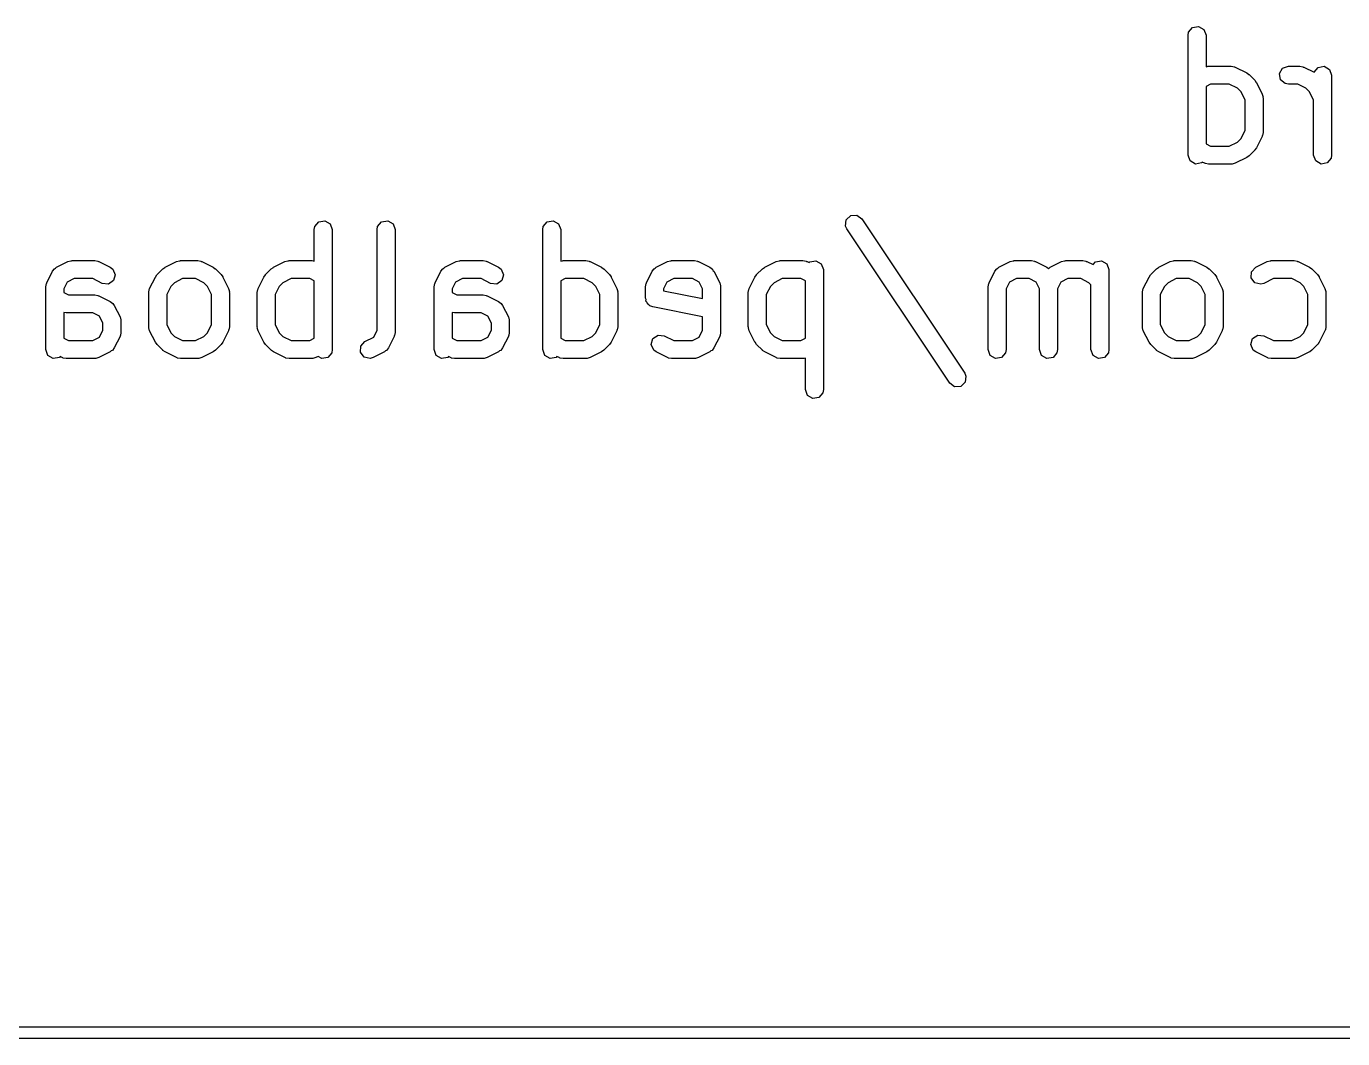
# Model space of a CAD drawing. Extents: x 0.83 to 7.45, y -4.93 to -0.82.
# Drawn here: x 2.4859 to 2.918, y -3.3504 to -3.0183 of the extents above; entities that cross this region are included whole.
import ezdxf

# ---------------------------------------------------------------- set-up
doc = ezdxf.new("R2010")
doc.units = 0
doc.header["$MEASUREMENT"] = 0
doc.layers.add('BLACK', color=7, linetype='CONTINUOUS')

msp = doc.modelspace()

# ---------------------------------------------------------------- linework, layer by layer
at = {"layer": 'BLACK', "linetype": 'CONTINUOUS'}
for p, q in [((2.86726, -3.02117), (2.86744, -3.02016)), ((2.86744, -3.02016), (2.86873, -3.01861)), ((2.86873, -3.01861), (2.87072, -3.01826)), ((2.87072, -3.01826), (2.87247, -3.01927)), ((2.87247, -3.01927), (2.87316, -3.02117)), ((2.86726, -3.06054), (2.86726, -3.02117)), ((2.87316, -3.02117), (2.87316, -3.03149)), ((2.87316, -3.03149), (2.87362, -3.03136)), ((2.87362, -3.03136), (2.87379, -3.0314)), ((2.87379, -3.0314), (2.87396, -3.03134)), ((2.87396, -3.03134), (2.88146, -3.03134)), ((2.88146, -3.03134), (2.88247, -3.03151)), ((2.88247, -3.03151), (2.8826, -3.03163)), ((2.8826, -3.03163), (2.88278, -3.03165)), ((2.88278, -3.03165), (2.88653, -3.03352)), ((2.88653, -3.03352), (2.88724, -3.03405)), ((2.8973, -3.03378), (2.89831, -3.03203)), ((2.89831, -3.03203), (2.90021, -3.03134)), ((2.90021, -3.03134), (2.90396, -3.03134)), ((2.90396, -3.03134), (2.90497, -3.03151)), ((2.90497, -3.03151), (2.9051, -3.03163)), ((2.9051, -3.03163), (2.90528, -3.03165)), ((2.90528, -3.03165), (2.90867, -3.03334)), ((2.90867, -3.03334), (2.90868, -3.03328)), ((2.90868, -3.03328), (2.90998, -3.03173)), ((2.90998, -3.03173), (2.91197, -3.03138)), ((2.91197, -3.03138), (2.91372, -3.03239)), ((2.91372, -3.03239), (2.91441, -3.03429)), ((2.87466, -3.03724), (2.87316, -3.03799)), ((2.88076, -3.03724), (2.87466, -3.03724)), ((2.88346, -3.03859), (2.88076, -3.03724)), ((2.88724, -3.03405), (2.8873, -3.03408)), ((2.8873, -3.03408), (2.88917, -3.03595)), ((2.88917, -3.03595), (2.88968, -3.03667)), ((2.88968, -3.03667), (2.88972, -3.03672)), ((2.88972, -3.03672), (2.8916, -3.04047)), ((2.89765, -3.03577), (2.8973, -3.03378)), ((2.8992, -3.03706), (2.89765, -3.03577)), ((2.90021, -3.03724), (2.8992, -3.03706)), ((2.90326, -3.03724), (2.90021, -3.03724)), ((2.90596, -3.03859), (2.90326, -3.03724)), ((2.91441, -3.03429), (2.91441, -3.06054)), ((2.87316, -3.03799), (2.87316, -3.05684)), ((2.88466, -3.03979), (2.88346, -3.03859)), ((2.886, -3.04249), (2.88466, -3.03979)), ((2.8916, -3.04047), (2.89189, -3.04145)), ((2.89189, -3.04145), (2.89185, -3.04162)), ((2.89185, -3.04162), (2.89191, -3.04179)), ((2.89191, -3.04179), (2.89191, -3.05304)), ((2.90715, -3.03979), (2.90596, -3.03859)), ((2.9085, -3.04249), (2.90715, -3.03979)), ((2.886, -3.05234), (2.886, -3.04249)), ((2.9085, -3.06054), (2.9085, -3.04249)), ((2.88346, -3.05623), (2.88466, -3.05504)), ((2.88466, -3.05504), (2.886, -3.05234)), ((2.8916, -3.05436), (2.88972, -3.05811)), ((2.89162, -3.05418), (2.8916, -3.05436)), ((2.89173, -3.05405), (2.89162, -3.05418)), ((2.89191, -3.05304), (2.89173, -3.05405)), ((2.87316, -3.05684), (2.87466, -3.05758)), ((2.87466, -3.05758), (2.88076, -3.05758)), ((2.88076, -3.05758), (2.88346, -3.05623)), ((2.88917, -3.05887), (2.8873, -3.06075)), ((2.8892, -3.05882), (2.88917, -3.05887)), ((2.88972, -3.05811), (2.8892, -3.05882)), ((2.86795, -3.06243), (2.86726, -3.06054)), ((2.8697, -3.06344), (2.86795, -3.06243)), ((2.87169, -3.06309), (2.8697, -3.06344)), ((2.87192, -3.06282), (2.87169, -3.06309)), ((2.87264, -3.06318), (2.87192, -3.06282)), ((2.87281, -3.0632), (2.87264, -3.06318)), ((2.87295, -3.06331), (2.87281, -3.0632)), ((2.87396, -3.06349), (2.87295, -3.06331)), ((2.88146, -3.06349), (2.87396, -3.06349)), ((2.88162, -3.06343), (2.88146, -3.06349)), ((2.8818, -3.06347), (2.88162, -3.06343)), ((2.88278, -3.06318), (2.8818, -3.06347)), ((2.88653, -3.0613), (2.88278, -3.06318)), ((2.88657, -3.06126), (2.88653, -3.0613)), ((2.8873, -3.06075), (2.88657, -3.06126)), ((2.90919, -3.06243), (2.9085, -3.06054)), ((2.91094, -3.06344), (2.90919, -3.06243)), ((2.91293, -3.06309), (2.91094, -3.06344)), ((2.91423, -3.06155), (2.91293, -3.06309)), ((2.91441, -3.06054), (2.91423, -3.06155)), ((2.75508, -3.08176), (2.75654, -3.08037)), ((2.75654, -3.08037), (2.75855, -3.08024)), ((2.75855, -3.08024), (2.76018, -3.08143)), ((2.58042, -3.08495), (2.5806, -3.08394)), ((2.58042, -3.09526), (2.58042, -3.08495)), ((2.5806, -3.08394), (2.58189, -3.08239)), ((2.58189, -3.08239), (2.58388, -3.08204)), ((2.58388, -3.08204), (2.58563, -3.08305)), ((2.58563, -3.08305), (2.58632, -3.08495)), ((2.58632, -3.08495), (2.58632, -3.12432)), ((2.60104, -3.08495), (2.60122, -3.08394)), ((2.60104, -3.11799), (2.60104, -3.08495)), ((2.60122, -3.08394), (2.60252, -3.08239)), ((2.60252, -3.08239), (2.60451, -3.08204)), ((2.60451, -3.08204), (2.60626, -3.08305)), ((2.60626, -3.08305), (2.60695, -3.08495)), ((2.60695, -3.08495), (2.60695, -3.11869)), ((2.65541, -3.08495), (2.65559, -3.08394)), ((2.65541, -3.12432), (2.65541, -3.08495)), ((2.65559, -3.08394), (2.65689, -3.08239)), ((2.65689, -3.08239), (2.65887, -3.08204)), ((2.65887, -3.08204), (2.66062, -3.08305)), ((2.66062, -3.08305), (2.66131, -3.08495)), ((2.66131, -3.08495), (2.66131, -3.09527)), ((2.75486, -3.08377), (2.75508, -3.08176)), ((2.75527, -3.08471), (2.75486, -3.08377)), ((2.78901, -3.13533), (2.75527, -3.08471)), ((2.76018, -3.08143), (2.79393, -3.13205)), ((2.49449, -3.09862), (2.4951, -3.0978)), ((2.4951, -3.0978), (2.49551, -3.09762)), ((2.49551, -3.09762), (2.49581, -3.0973)), ((2.49581, -3.0973), (2.49956, -3.09543)), ((2.49956, -3.09543), (2.50054, -3.09514)), ((2.50054, -3.09514), (2.50072, -3.09518)), ((2.50072, -3.09518), (2.50088, -3.09512)), ((2.50088, -3.09512), (2.50838, -3.09512)), ((2.50838, -3.09512), (2.50939, -3.09529)), ((2.50939, -3.09529), (2.50953, -3.09541)), ((2.50953, -3.09541), (2.5097, -3.09543)), ((2.5097, -3.09543), (2.51345, -3.0973)), ((2.51345, -3.0973), (2.51427, -3.09791)), ((2.51427, -3.09791), (2.51508, -3.09977)), ((2.52879, -3.09973), (2.53066, -3.09786)), ((2.53066, -3.09786), (2.53139, -3.09735)), ((2.53139, -3.09735), (2.53143, -3.0973)), ((2.53143, -3.0973), (2.53518, -3.09543)), ((2.53518, -3.09543), (2.53616, -3.09514)), ((2.53616, -3.09514), (2.53634, -3.09518)), ((2.53634, -3.09518), (2.5365, -3.09512)), ((2.5365, -3.09512), (2.54213, -3.09512)), ((2.54213, -3.09512), (2.54314, -3.09529)), ((2.54314, -3.09529), (2.54327, -3.09541)), ((2.54327, -3.09541), (2.54345, -3.09543)), ((2.54345, -3.09543), (2.5472, -3.0973)), ((2.5472, -3.0973), (2.54791, -3.09783)), ((2.54791, -3.09783), (2.54796, -3.09786)), ((2.54796, -3.09786), (2.54984, -3.09973)), ((2.56441, -3.09973), (2.56628, -3.09786)), ((2.56628, -3.09786), (2.56701, -3.09735)), ((2.56701, -3.09735), (2.56705, -3.0973)), ((2.56705, -3.0973), (2.5708, -3.09543)), ((2.5708, -3.09543), (2.57178, -3.09514)), ((2.57178, -3.09514), (2.57196, -3.09518)), ((2.57196, -3.09518), (2.57212, -3.09512)), ((2.57212, -3.09512), (2.57962, -3.09512)), ((2.57962, -3.09512), (2.58042, -3.09526)), ((2.62197, -3.09862), (2.62259, -3.0978)), ((2.62259, -3.0978), (2.62299, -3.09762)), ((2.62299, -3.09762), (2.6233, -3.0973)), ((2.6233, -3.0973), (2.62704, -3.09543)), ((2.62704, -3.09543), (2.62803, -3.09514)), ((2.62803, -3.09514), (2.6282, -3.09518)), ((2.6282, -3.09518), (2.62837, -3.09512)), ((2.62837, -3.09512), (2.63586, -3.09512)), ((2.63586, -3.09512), (2.63687, -3.09529)), ((2.63687, -3.09529), (2.63701, -3.09541)), ((2.63701, -3.09541), (2.63718, -3.09543)), ((2.63718, -3.09543), (2.64093, -3.0973)), ((2.64093, -3.0973), (2.64176, -3.09791)), ((2.64176, -3.09791), (2.64256, -3.09977)), ((2.66131, -3.09527), (2.66177, -3.09514)), ((2.66177, -3.09514), (2.66195, -3.09518)), ((2.66195, -3.09518), (2.66211, -3.09512)), ((2.66211, -3.09512), (2.66961, -3.09512)), ((2.66961, -3.09512), (2.67062, -3.09529)), ((2.67062, -3.09529), (2.67076, -3.09541)), ((2.67076, -3.09541), (2.67093, -3.09543)), ((2.67093, -3.09543), (2.67468, -3.0973)), ((2.67468, -3.0973), (2.67539, -3.09783)), ((2.67539, -3.09783), (2.67545, -3.09786)), ((2.67545, -3.09786), (2.67732, -3.09973)), ((2.69134, -3.09862), (2.69195, -3.0978)), ((2.69195, -3.0978), (2.69236, -3.09762)), ((2.69236, -3.09762), (2.69266, -3.0973)), ((2.69266, -3.0973), (2.69641, -3.09543)), ((2.69641, -3.09543), (2.69739, -3.09514)), ((2.69739, -3.09514), (2.69757, -3.09518)), ((2.69757, -3.09518), (2.69773, -3.09512)), ((2.69773, -3.09512), (2.70523, -3.09512)), ((2.70523, -3.09512), (2.70624, -3.09529)), ((2.70624, -3.09529), (2.70638, -3.09541)), ((2.70638, -3.09541), (2.70655, -3.09543)), ((2.70655, -3.09543), (2.7103, -3.0973)), ((2.7103, -3.0973), (2.71112, -3.09791)), ((2.71112, -3.09791), (2.7113, -3.09832)), ((2.7113, -3.09832), (2.71162, -3.09862)), ((2.72564, -3.09973), (2.72751, -3.09786)), ((2.72751, -3.09786), (2.72824, -3.09735)), ((2.72824, -3.09735), (2.72828, -3.0973)), ((2.72828, -3.0973), (2.73203, -3.09543)), ((2.73203, -3.09543), (2.73301, -3.09514)), ((2.73301, -3.09514), (2.73319, -3.09518)), ((2.73319, -3.09518), (2.73335, -3.09512)), ((2.73335, -3.09512), (2.74085, -3.09512)), ((2.74085, -3.09512), (2.74186, -3.09529)), ((2.74186, -3.09529), (2.742, -3.09541)), ((2.742, -3.09541), (2.74217, -3.09543)), ((2.74217, -3.09543), (2.74289, -3.09579)), ((2.74289, -3.09579), (2.74312, -3.09551)), ((2.74312, -3.09551), (2.74511, -3.09516)), ((2.74511, -3.09516), (2.74686, -3.09617)), ((2.74686, -3.09617), (2.74755, -3.09807)), ((2.74755, -3.09807), (2.74755, -3.13744)), ((2.80383, -3.09862), (2.80444, -3.0978)), ((2.80444, -3.0978), (2.80484, -3.09762)), ((2.80484, -3.09762), (2.80515, -3.0973)), ((2.80515, -3.0973), (2.8089, -3.09543)), ((2.8089, -3.09543), (2.80988, -3.09514)), ((2.80988, -3.09514), (2.81005, -3.09518)), ((2.81005, -3.09518), (2.81022, -3.09512)), ((2.81022, -3.09512), (2.81584, -3.09512)), ((2.81584, -3.09512), (2.81685, -3.09529)), ((2.81685, -3.09529), (2.81699, -3.09541)), ((2.81699, -3.09541), (2.81716, -3.09543)), ((2.81716, -3.09543), (2.82091, -3.0973)), ((2.82091, -3.0973), (2.82148, -3.09773)), ((2.82148, -3.09773), (2.82172, -3.09762)), ((2.82172, -3.09762), (2.82202, -3.0973)), ((2.82202, -3.0973), (2.82577, -3.09543)), ((2.82577, -3.09543), (2.82675, -3.09514)), ((2.82675, -3.09514), (2.82692, -3.09518)), ((2.82692, -3.09518), (2.82709, -3.09512)), ((2.82709, -3.09512), (2.83271, -3.09512)), ((2.83271, -3.09512), (2.83372, -3.09529)), ((2.83372, -3.09529), (2.83386, -3.09541)), ((2.83386, -3.09541), (2.83404, -3.09543)), ((2.83404, -3.09543), (2.83608, -3.09645)), ((2.83608, -3.09645), (2.83686, -3.09551)), ((2.83686, -3.09551), (2.83885, -3.09516)), ((2.83885, -3.09516), (2.8406, -3.09617)), ((2.8406, -3.09617), (2.84129, -3.09807)), ((2.84129, -3.09807), (2.84129, -3.12432)), ((2.855, -3.09973), (2.85687, -3.09786)), ((2.85687, -3.09786), (2.8576, -3.09735)), ((2.8576, -3.09735), (2.85764, -3.0973)), ((2.85764, -3.0973), (2.86139, -3.09543)), ((2.86139, -3.09543), (2.86237, -3.09514)), ((2.86237, -3.09514), (2.86254, -3.09518)), ((2.86254, -3.09518), (2.86271, -3.09512)), ((2.86271, -3.09512), (2.86834, -3.09512)), ((2.86834, -3.09512), (2.86935, -3.09529)), ((2.86935, -3.09529), (2.86948, -3.09541)), ((2.86948, -3.09541), (2.86966, -3.09543)), ((2.86966, -3.09543), (2.87341, -3.0973)), ((2.87341, -3.0973), (2.87411, -3.09783)), ((2.87411, -3.09783), (2.87417, -3.09786)), ((2.87417, -3.09786), (2.87605, -3.09973)), ((2.88812, -3.09877), (2.88951, -3.0973)), ((2.88951, -3.0973), (2.89326, -3.09543)), ((2.89326, -3.09543), (2.89424, -3.09514)), ((2.89424, -3.09514), (2.89442, -3.09518)), ((2.89442, -3.09518), (2.89458, -3.09512)), ((2.89458, -3.09512), (2.90208, -3.09512)), ((2.90208, -3.09512), (2.90309, -3.09529)), ((2.90309, -3.09529), (2.90323, -3.09541)), ((2.90323, -3.09541), (2.9034, -3.09543)), ((2.9034, -3.09543), (2.90715, -3.0973)), ((2.90715, -3.0973), (2.90786, -3.09783)), ((2.90786, -3.09783), (2.90792, -3.09786)), ((2.90792, -3.09786), (2.90979, -3.09973)), ((2.4923, -3.10369), (2.49248, -3.10268)), ((2.49248, -3.10268), (2.4926, -3.10255)), ((2.4926, -3.10255), (2.49262, -3.10237)), ((2.49262, -3.10237), (2.49449, -3.09862)), ((2.49933, -3.10214), (2.49821, -3.10439)), ((2.50158, -3.10102), (2.49933, -3.10214)), ((2.50768, -3.10102), (2.50158, -3.10102)), ((2.51081, -3.10258), (2.50768, -3.10102)), ((2.51282, -3.10282), (2.51081, -3.10258)), ((2.5145, -3.1017), (2.51282, -3.10282)), ((2.51508, -3.09977), (2.5145, -3.1017)), ((2.52636, -3.10425), (2.52824, -3.1005)), ((2.52824, -3.1005), (2.52876, -3.09979)), ((2.52876, -3.09979), (2.52879, -3.09973)), ((2.5345, -3.10237), (2.5333, -3.10357)), ((2.5372, -3.10102), (2.5345, -3.10237)), ((2.54143, -3.10102), (2.5372, -3.10102)), ((2.54413, -3.10237), (2.54143, -3.10102)), ((2.54532, -3.10357), (2.54413, -3.10237)), ((2.54984, -3.09973), (2.55034, -3.10045)), ((2.55034, -3.10045), (2.55039, -3.1005)), ((2.55039, -3.1005), (2.55227, -3.10425)), ((2.56198, -3.10425), (2.56386, -3.1005)), ((2.56386, -3.1005), (2.56438, -3.09979)), ((2.56438, -3.09979), (2.56441, -3.09973)), ((2.57012, -3.10237), (2.56892, -3.10357)), ((2.57282, -3.10102), (2.57012, -3.10237)), ((2.57892, -3.10102), (2.57282, -3.10102)), ((2.58042, -3.10177), (2.57892, -3.10102)), ((2.58042, -3.12062), (2.58042, -3.10177)), ((2.61979, -3.10369), (2.61997, -3.10268)), ((2.61997, -3.10268), (2.62008, -3.10255)), ((2.62008, -3.10255), (2.6201, -3.10237)), ((2.6201, -3.10237), (2.62197, -3.09862)), ((2.62682, -3.10214), (2.62569, -3.10439)), ((2.62906, -3.10102), (2.62682, -3.10214)), ((2.63517, -3.10102), (2.62906, -3.10102)), ((2.63829, -3.10258), (2.63517, -3.10102)), ((2.6403, -3.10282), (2.63829, -3.10258)), ((2.64199, -3.1017), (2.6403, -3.10282)), ((2.64256, -3.09977), (2.64199, -3.1017)), ((2.66281, -3.10102), (2.66131, -3.10177)), ((2.66131, -3.10177), (2.66131, -3.12062)), ((2.66891, -3.10102), (2.66281, -3.10102)), ((2.67161, -3.10237), (2.66891, -3.10102)), ((2.67281, -3.10357), (2.67161, -3.10237)), ((2.67732, -3.09973), (2.67783, -3.10045)), ((2.67783, -3.10045), (2.67788, -3.1005)), ((2.67788, -3.1005), (2.67975, -3.10425)), ((2.68915, -3.10369), (2.68933, -3.10268)), ((2.68933, -3.10268), (2.68945, -3.10255)), ((2.68945, -3.10255), (2.68947, -3.10237)), ((2.68947, -3.10237), (2.69134, -3.09862)), ((2.69618, -3.10214), (2.69506, -3.10439)), ((2.69843, -3.10102), (2.69618, -3.10214)), ((2.70453, -3.10102), (2.69843, -3.10102)), ((2.70678, -3.10214), (2.70453, -3.10102)), ((2.7079, -3.10439), (2.70678, -3.10214)), ((2.71162, -3.09862), (2.7135, -3.10237)), ((2.7135, -3.10237), (2.71379, -3.10336)), ((2.72321, -3.10425), (2.72509, -3.1005)), ((2.72509, -3.1005), (2.72561, -3.09979)), ((2.72561, -3.09979), (2.72564, -3.09973)), ((2.73135, -3.10237), (2.73015, -3.10357)), ((2.73405, -3.10102), (2.73135, -3.10237)), ((2.74015, -3.10102), (2.73405, -3.10102)), ((2.74165, -3.10177), (2.74015, -3.10102)), ((2.74165, -3.12062), (2.74165, -3.10177)), ((2.80164, -3.10369), (2.80182, -3.10268)), ((2.80182, -3.10268), (2.80193, -3.10255)), ((2.80193, -3.10255), (2.80195, -3.10237)), ((2.80195, -3.10237), (2.80383, -3.09862)), ((2.80867, -3.10214), (2.80755, -3.10439)), ((2.81091, -3.10102), (2.80867, -3.10214)), ((2.81514, -3.10102), (2.81091, -3.10102)), ((2.81739, -3.10214), (2.81514, -3.10102)), ((2.81851, -3.10439), (2.81739, -3.10214)), ((2.82554, -3.10214), (2.82442, -3.10439)), ((2.82779, -3.10102), (2.82554, -3.10214)), ((2.83202, -3.10102), (2.82779, -3.10102)), ((2.83472, -3.10237), (2.83202, -3.10102)), ((2.83539, -3.10304), (2.83472, -3.10237)), ((2.85257, -3.10425), (2.85445, -3.1005)), ((2.85445, -3.1005), (2.85497, -3.09979)), ((2.85497, -3.09979), (2.855, -3.09973)), ((2.86071, -3.10237), (2.85951, -3.10357)), ((2.86341, -3.10102), (2.86071, -3.10237)), ((2.86764, -3.10102), (2.86341, -3.10102)), ((2.87034, -3.10237), (2.86764, -3.10102)), ((2.87153, -3.10357), (2.87034, -3.10237)), ((2.87605, -3.09973), (2.87655, -3.10045)), ((2.87655, -3.10045), (2.8766, -3.1005)), ((2.8766, -3.1005), (2.87848, -3.10425)), ((2.888, -3.10079), (2.88812, -3.09877)), ((2.88921, -3.10241), (2.888, -3.10079)), ((2.89117, -3.10288), (2.88921, -3.10241)), ((2.89215, -3.10258), (2.89117, -3.10288)), ((2.89528, -3.10102), (2.89215, -3.10258)), ((2.90138, -3.10102), (2.89528, -3.10102)), ((2.90408, -3.10237), (2.90138, -3.10102)), ((2.90528, -3.10357), (2.90408, -3.10237)), ((2.90979, -3.09973), (2.9103, -3.10045)), ((2.9103, -3.10045), (2.91035, -3.1005)), ((2.91035, -3.1005), (2.91222, -3.10425)), ((2.4923, -3.12432), (2.4923, -3.10369)), ((2.49821, -3.10439), (2.49821, -3.10562)), ((2.49821, -3.10562), (2.4997, -3.10636)), ((2.4997, -3.10636), (2.50838, -3.10636)), ((2.50838, -3.10636), (2.50939, -3.10654)), ((2.50939, -3.10654), (2.50953, -3.10666)), ((2.50953, -3.10666), (2.5097, -3.10668)), ((2.5097, -3.10668), (2.51345, -3.10855)), ((2.52605, -3.10557), (2.52623, -3.10456)), ((2.52605, -3.11682), (2.52605, -3.10557)), ((2.52623, -3.10456), (2.52634, -3.10442)), ((2.52634, -3.10442), (2.52636, -3.10425)), ((2.5333, -3.10357), (2.53196, -3.10627)), ((2.53196, -3.10627), (2.53196, -3.11612)), ((2.54667, -3.10627), (2.54532, -3.10357)), ((2.54667, -3.11612), (2.54667, -3.10627)), ((2.55227, -3.10425), (2.55256, -3.10523)), ((2.55256, -3.10523), (2.55252, -3.1054)), ((2.55252, -3.1054), (2.55258, -3.10557)), ((2.55258, -3.10557), (2.55258, -3.11682)), ((2.56167, -3.10557), (2.56185, -3.10456)), ((2.56167, -3.11682), (2.56167, -3.10557)), ((2.56185, -3.10456), (2.56196, -3.10442)), ((2.56196, -3.10442), (2.56198, -3.10425)), ((2.56892, -3.10357), (2.56758, -3.10627)), ((2.56758, -3.10627), (2.56758, -3.11612)), ((2.61979, -3.12432), (2.61979, -3.10369)), ((2.62569, -3.10439), (2.62569, -3.10562)), ((2.62569, -3.10562), (2.62719, -3.10636)), ((2.62719, -3.10636), (2.63586, -3.10636)), ((2.63586, -3.10636), (2.63687, -3.10654)), ((2.63687, -3.10654), (2.63701, -3.10666)), ((2.63701, -3.10666), (2.63718, -3.10668)), ((2.63718, -3.10668), (2.64093, -3.10855)), ((2.67416, -3.10627), (2.67281, -3.10357)), ((2.67416, -3.11612), (2.67416, -3.10627)), ((2.67975, -3.10425), (2.68004, -3.10523)), ((2.68004, -3.10523), (2.68, -3.1054)), ((2.68, -3.1054), (2.68006, -3.10557)), ((2.68006, -3.10557), (2.68006, -3.11682)), ((2.68915, -3.10744), (2.68915, -3.10369)), ((2.69506, -3.10439), (2.69506, -3.10502)), ((2.69506, -3.10502), (2.7079, -3.10759)), ((2.7079, -3.10759), (2.7079, -3.10439)), ((2.71379, -3.10336), (2.71375, -3.10353)), ((2.71375, -3.10353), (2.71381, -3.10369)), ((2.71381, -3.10369), (2.71381, -3.11869)), ((2.7229, -3.10557), (2.72308, -3.10456)), ((2.7229, -3.11682), (2.7229, -3.10557)), ((2.72308, -3.10456), (2.72319, -3.10442)), ((2.72319, -3.10442), (2.72321, -3.10425)), ((2.73015, -3.10357), (2.72881, -3.10627)), ((2.72881, -3.10627), (2.72881, -3.11612)), ((2.80164, -3.12432), (2.80164, -3.10369)), ((2.80755, -3.10439), (2.80755, -3.12432)), ((2.81851, -3.12432), (2.81851, -3.10439)), ((2.82442, -3.10439), (2.82442, -3.12432)), ((2.83539, -3.12432), (2.83539, -3.10304)), ((2.85226, -3.10557), (2.85244, -3.10456)), ((2.85226, -3.11682), (2.85226, -3.10557)), ((2.85244, -3.10456), (2.85255, -3.10442)), ((2.85255, -3.10442), (2.85257, -3.10425)), ((2.85951, -3.10357), (2.85816, -3.10627)), ((2.85816, -3.10627), (2.85816, -3.11612)), ((2.87288, -3.10627), (2.87153, -3.10357)), ((2.87288, -3.11612), (2.87288, -3.10627)), ((2.87848, -3.10425), (2.87877, -3.10523)), ((2.87877, -3.10523), (2.87873, -3.1054)), ((2.87873, -3.1054), (2.87879, -3.10557)), ((2.87879, -3.10557), (2.87879, -3.11682)), ((2.90663, -3.10627), (2.90528, -3.10357)), ((2.90663, -3.11612), (2.90663, -3.10627)), ((2.91222, -3.10425), (2.91251, -3.10523)), ((2.91251, -3.10523), (2.91247, -3.1054)), ((2.91247, -3.1054), (2.91253, -3.10557)), ((2.91253, -3.10557), (2.91253, -3.11682)), ((2.51345, -3.10855), (2.51427, -3.10916)), ((2.51427, -3.10916), (2.51445, -3.10957)), ((2.51445, -3.10957), (2.51477, -3.10987)), ((2.51477, -3.10987), (2.51665, -3.11362)), ((2.64093, -3.10855), (2.64176, -3.10916)), ((2.64176, -3.10916), (2.64193, -3.10957)), ((2.64193, -3.10957), (2.64225, -3.10987)), ((2.64225, -3.10987), (2.64413, -3.11362)), ((2.68932, -3.1079), (2.68915, -3.10744)), ((2.68931, -3.10839), (2.68932, -3.1079)), ((2.68966, -3.10882), (2.68931, -3.10839)), ((2.68985, -3.10934), (2.68966, -3.10882)), ((2.69027, -3.10958), (2.68985, -3.10934)), ((2.69057, -3.10997), (2.69027, -3.10958)), ((2.69153, -3.11034), (2.69057, -3.10997)), ((2.7079, -3.11361), (2.69153, -3.11034)), ((2.49901, -3.11227), (2.49821, -3.11213)), ((2.49821, -3.11213), (2.49821, -3.12062)), ((2.50768, -3.11227), (2.49901, -3.11227)), ((2.50993, -3.11339), (2.50768, -3.11227)), ((2.51105, -3.11564), (2.50993, -3.11339)), ((2.51105, -3.11799), (2.51105, -3.11564)), ((2.51665, -3.11362), (2.51694, -3.1146)), ((2.51694, -3.1146), (2.5169, -3.11478)), ((2.5169, -3.11478), (2.51696, -3.11494)), ((2.51696, -3.11494), (2.51696, -3.11869)), ((2.62649, -3.11227), (2.62569, -3.11213)), ((2.62569, -3.11213), (2.62569, -3.12062)), ((2.63517, -3.11227), (2.62649, -3.11227)), ((2.63741, -3.11339), (2.63517, -3.11227)), ((2.63854, -3.11564), (2.63741, -3.11339)), ((2.63854, -3.11799), (2.63854, -3.11564)), ((2.64413, -3.11362), (2.64442, -3.1146)), ((2.64442, -3.1146), (2.64438, -3.11478)), ((2.64438, -3.11478), (2.64444, -3.11494)), ((2.64444, -3.11494), (2.64444, -3.11869)), ((2.7079, -3.11799), (2.7079, -3.11361)), ((2.50993, -3.12024), (2.51105, -3.11799)), ((2.51665, -3.12001), (2.51477, -3.12376)), ((2.51667, -3.11984), (2.51665, -3.12001)), ((2.51678, -3.1197), (2.51667, -3.11984)), ((2.51696, -3.11869), (2.51678, -3.1197)), ((2.52611, -3.11698), (2.52605, -3.11682)), ((2.52607, -3.11715), (2.52611, -3.11698)), ((2.52636, -3.11814), (2.52607, -3.11715)), ((2.52824, -3.12189), (2.52636, -3.11814)), ((2.53196, -3.11612), (2.5333, -3.11882)), ((2.5333, -3.11882), (2.5345, -3.12001)), ((2.5345, -3.12001), (2.5372, -3.12136)), ((2.54143, -3.12136), (2.54413, -3.12001)), ((2.54413, -3.12001), (2.54532, -3.11882)), ((2.54532, -3.11882), (2.54667, -3.11612)), ((2.55227, -3.11814), (2.55039, -3.12189)), ((2.55229, -3.11796), (2.55227, -3.11814)), ((2.5524, -3.11783), (2.55229, -3.11796)), ((2.55258, -3.11682), (2.5524, -3.11783)), ((2.56173, -3.11698), (2.56167, -3.11682)), ((2.56169, -3.11715), (2.56173, -3.11698)), ((2.56198, -3.11814), (2.56169, -3.11715)), ((2.56386, -3.12189), (2.56198, -3.11814)), ((2.56758, -3.11612), (2.56892, -3.11882)), ((2.56892, -3.11882), (2.57012, -3.12001)), ((2.57012, -3.12001), (2.57282, -3.12136)), ((2.59992, -3.12024), (2.60104, -3.11799)), ((2.60663, -3.12001), (2.60476, -3.12376)), ((2.60665, -3.11984), (2.60663, -3.12001)), ((2.60677, -3.1197), (2.60665, -3.11984)), ((2.60695, -3.11869), (2.60677, -3.1197)), ((2.63741, -3.12024), (2.63854, -3.11799)), ((2.64413, -3.12001), (2.64225, -3.12376)), ((2.64415, -3.11984), (2.64413, -3.12001)), ((2.64426, -3.1197), (2.64415, -3.11984)), ((2.64444, -3.11869), (2.64426, -3.1197)), ((2.66891, -3.12136), (2.67161, -3.12001)), ((2.67161, -3.12001), (2.67281, -3.11882)), ((2.67281, -3.11882), (2.67416, -3.11612)), ((2.67975, -3.11814), (2.67788, -3.12189)), ((2.67977, -3.11796), (2.67975, -3.11814)), ((2.67988, -3.11783), (2.67977, -3.11796)), ((2.68006, -3.11682), (2.67988, -3.11783)), ((2.69161, -3.12068), (2.6933, -3.11957)), ((2.6933, -3.11957), (2.6953, -3.1198)), ((2.6953, -3.1198), (2.69843, -3.12136)), ((2.70678, -3.12024), (2.7079, -3.11799)), ((2.7135, -3.12001), (2.71162, -3.12376)), ((2.71352, -3.11984), (2.7135, -3.12001)), ((2.71363, -3.1197), (2.71352, -3.11984)), ((2.71381, -3.11869), (2.71363, -3.1197)), ((2.72296, -3.11698), (2.7229, -3.11682)), ((2.72292, -3.11715), (2.72296, -3.11698)), ((2.72321, -3.11814), (2.72292, -3.11715)), ((2.72509, -3.12189), (2.72321, -3.11814)), ((2.72881, -3.11612), (2.73015, -3.11882)), ((2.73015, -3.11882), (2.73135, -3.12001)), ((2.73135, -3.12001), (2.73405, -3.12136)), ((2.85232, -3.11698), (2.85226, -3.11682)), ((2.85228, -3.11715), (2.85232, -3.11698)), ((2.85257, -3.11814), (2.85228, -3.11715)), ((2.85445, -3.12189), (2.85257, -3.11814)), ((2.85816, -3.11612), (2.85951, -3.11882)), ((2.85951, -3.11882), (2.86071, -3.12001)), ((2.86071, -3.12001), (2.86341, -3.12136)), ((2.86764, -3.12136), (2.87034, -3.12001)), ((2.87034, -3.12001), (2.87153, -3.11882)), ((2.87153, -3.11882), (2.87288, -3.11612)), ((2.87848, -3.11814), (2.8766, -3.12189)), ((2.8785, -3.11796), (2.87848, -3.11814)), ((2.87861, -3.11783), (2.8785, -3.11796)), ((2.87879, -3.11682), (2.87861, -3.11783)), ((2.88846, -3.12068), (2.89015, -3.11957)), ((2.89015, -3.11957), (2.89215, -3.1198)), ((2.89215, -3.1198), (2.89528, -3.12136)), ((2.90138, -3.12136), (2.90408, -3.12001)), ((2.90408, -3.12001), (2.90528, -3.11882)), ((2.90528, -3.11882), (2.90663, -3.11612)), ((2.91222, -3.11814), (2.91035, -3.12189)), ((2.91224, -3.11796), (2.91222, -3.11814)), ((2.91235, -3.11783), (2.91224, -3.11796)), ((2.91253, -3.11682), (2.91235, -3.11783)), ((2.49299, -3.12621), (2.4923, -3.12432)), ((2.49821, -3.12062), (2.4997, -3.12136)), ((2.4997, -3.12136), (2.50768, -3.12136)), ((2.50768, -3.12136), (2.50993, -3.12024)), ((2.51477, -3.12376), (2.51416, -3.12459)), ((2.52828, -3.12193), (2.52824, -3.12189)), ((2.52879, -3.12265), (2.52828, -3.12193)), ((2.53066, -3.12453), (2.52879, -3.12265)), ((2.5372, -3.12136), (2.54143, -3.12136)), ((2.54984, -3.12265), (2.54796, -3.12453)), ((2.54987, -3.1226), (2.54984, -3.12265)), ((2.55039, -3.12189), (2.54987, -3.1226)), ((2.5639, -3.12193), (2.56386, -3.12189)), ((2.56441, -3.12265), (2.5639, -3.12193)), ((2.56628, -3.12453), (2.56441, -3.12265)), ((2.57282, -3.12136), (2.57892, -3.12136)), ((2.57892, -3.12136), (2.58042, -3.12062)), ((2.58632, -3.12432), (2.58615, -3.12533)), ((2.59554, -3.12516), (2.59566, -3.12314)), ((2.59566, -3.12314), (2.59705, -3.12167)), ((2.59705, -3.12167), (2.59992, -3.12024)), ((2.60476, -3.12376), (2.60415, -3.12459)), ((2.62048, -3.12621), (2.61979, -3.12432)), ((2.62569, -3.12062), (2.62719, -3.12136)), ((2.62719, -3.12136), (2.63517, -3.12136)), ((2.63517, -3.12136), (2.63741, -3.12024)), ((2.64225, -3.12376), (2.64164, -3.12459)), ((2.6561, -3.12621), (2.65541, -3.12432)), ((2.66131, -3.12062), (2.66281, -3.12136)), ((2.66281, -3.12136), (2.66891, -3.12136)), ((2.67732, -3.12265), (2.67545, -3.12453)), ((2.67735, -3.1226), (2.67732, -3.12265)), ((2.67788, -3.12189), (2.67735, -3.1226)), ((2.69103, -3.12262), (2.69161, -3.12068)), ((2.69184, -3.12447), (2.69103, -3.12262)), ((2.69843, -3.12136), (2.70453, -3.12136)), ((2.70453, -3.12136), (2.70678, -3.12024)), ((2.71162, -3.12376), (2.71101, -3.12459)), ((2.72513, -3.12193), (2.72509, -3.12189)), ((2.72564, -3.12265), (2.72513, -3.12193)), ((2.72751, -3.12453), (2.72564, -3.12265)), ((2.73405, -3.12136), (2.74015, -3.12136)), ((2.74015, -3.12136), (2.74165, -3.12062)), ((2.80233, -3.12621), (2.80164, -3.12432)), ((2.80755, -3.12432), (2.80737, -3.12533)), ((2.8192, -3.12621), (2.81851, -3.12432)), ((2.82442, -3.12432), (2.82424, -3.12533)), ((2.83608, -3.12621), (2.83539, -3.12432)), ((2.84129, -3.12432), (2.84111, -3.12533)), ((2.85449, -3.12193), (2.85445, -3.12189)), ((2.855, -3.12265), (2.85449, -3.12193)), ((2.85687, -3.12453), (2.855, -3.12265)), ((2.86341, -3.12136), (2.86764, -3.12136)), ((2.87605, -3.12265), (2.87417, -3.12453)), ((2.87607, -3.1226), (2.87605, -3.12265)), ((2.8766, -3.12189), (2.87607, -3.1226)), ((2.88788, -3.12262), (2.88846, -3.12068)), ((2.88869, -3.12447), (2.88788, -3.12262)), ((2.89528, -3.12136), (2.90138, -3.12136)), ((2.90979, -3.12265), (2.90792, -3.12453)), ((2.90982, -3.1226), (2.90979, -3.12265)), ((2.91035, -3.12189), (2.90982, -3.1226)), ((2.49474, -3.12722), (2.49299, -3.12621)), ((2.49673, -3.12687), (2.49474, -3.12722)), ((2.49697, -3.1266), (2.49673, -3.12687)), ((2.49769, -3.12696), (2.49697, -3.1266)), ((2.49786, -3.12698), (2.49769, -3.12696)), ((2.498, -3.12709), (2.49786, -3.12698)), ((2.49901, -3.12727), (2.498, -3.12709)), ((2.50838, -3.12727), (2.49901, -3.12727)), ((2.50855, -3.12721), (2.50838, -3.12727)), ((2.50872, -3.12725), (2.50855, -3.12721)), ((2.5097, -3.12696), (2.50872, -3.12725)), ((2.51345, -3.12508), (2.5097, -3.12696)), ((2.51375, -3.12476), (2.51345, -3.12508)), ((2.51416, -3.12459), (2.51375, -3.12476)), ((2.53072, -3.12456), (2.53066, -3.12453)), ((2.53143, -3.12508), (2.53072, -3.12456)), ((2.53518, -3.12696), (2.53143, -3.12508)), ((2.53536, -3.12698), (2.53518, -3.12696)), ((2.53549, -3.12709), (2.53536, -3.12698)), ((2.5365, -3.12727), (2.53549, -3.12709)), ((2.54213, -3.12727), (2.5365, -3.12727)), ((2.54229, -3.12721), (2.54213, -3.12727)), ((2.54246, -3.12725), (2.54229, -3.12721)), ((2.54345, -3.12696), (2.54246, -3.12725)), ((2.5472, -3.12508), (2.54345, -3.12696)), ((2.54724, -3.12504), (2.5472, -3.12508)), ((2.54796, -3.12453), (2.54724, -3.12504)), ((2.56634, -3.12456), (2.56628, -3.12453)), ((2.56705, -3.12508), (2.56634, -3.12456)), ((2.5708, -3.12696), (2.56705, -3.12508)), ((2.57098, -3.12698), (2.5708, -3.12696)), ((2.57111, -3.12709), (2.57098, -3.12698)), ((2.57212, -3.12727), (2.57111, -3.12709)), ((2.57962, -3.12727), (2.57212, -3.12727)), ((2.57979, -3.12721), (2.57962, -3.12727)), ((2.57996, -3.12725), (2.57979, -3.12721)), ((2.58094, -3.12696), (2.57996, -3.12725)), ((2.58172, -3.12657), (2.58094, -3.12696)), ((2.58286, -3.12722), (2.58172, -3.12657)), ((2.58485, -3.12687), (2.58286, -3.12722)), ((2.58615, -3.12533), (2.58485, -3.12687)), ((2.59674, -3.12678), (2.59554, -3.12516)), ((2.59871, -3.12725), (2.59674, -3.12678)), ((2.59969, -3.12696), (2.59871, -3.12725)), ((2.60344, -3.12508), (2.59969, -3.12696)), ((2.60374, -3.12476), (2.60344, -3.12508)), ((2.60415, -3.12459), (2.60374, -3.12476)), ((2.62223, -3.12722), (2.62048, -3.12621)), ((2.62422, -3.12687), (2.62223, -3.12722)), ((2.62445, -3.1266), (2.62422, -3.12687)), ((2.62517, -3.12696), (2.62445, -3.1266)), ((2.62535, -3.12698), (2.62517, -3.12696)), ((2.62548, -3.12709), (2.62535, -3.12698)), ((2.62649, -3.12727), (2.62548, -3.12709)), ((2.63586, -3.12727), (2.62649, -3.12727)), ((2.63603, -3.12721), (2.63586, -3.12727)), ((2.6362, -3.12725), (2.63603, -3.12721)), ((2.63718, -3.12696), (2.6362, -3.12725)), ((2.64093, -3.12508), (2.63718, -3.12696)), ((2.64124, -3.12476), (2.64093, -3.12508)), ((2.64164, -3.12459), (2.64124, -3.12476)), ((2.65785, -3.12722), (2.6561, -3.12621)), ((2.65984, -3.12687), (2.65785, -3.12722)), ((2.66007, -3.1266), (2.65984, -3.12687)), ((2.66079, -3.12696), (2.66007, -3.1266)), ((2.66097, -3.12698), (2.66079, -3.12696)), ((2.6611, -3.12709), (2.66097, -3.12698)), ((2.66211, -3.12727), (2.6611, -3.12709)), ((2.66961, -3.12727), (2.66211, -3.12727)), ((2.66978, -3.12721), (2.66961, -3.12727)), ((2.66995, -3.12725), (2.66978, -3.12721)), ((2.67093, -3.12696), (2.66995, -3.12725)), ((2.67468, -3.12508), (2.67093, -3.12696)), ((2.67472, -3.12504), (2.67468, -3.12508)), ((2.67545, -3.12453), (2.67472, -3.12504)), ((2.69266, -3.12508), (2.69184, -3.12447)), ((2.69641, -3.12696), (2.69266, -3.12508)), ((2.69659, -3.12698), (2.69641, -3.12696)), ((2.69672, -3.12709), (2.69659, -3.12698)), ((2.69773, -3.12727), (2.69672, -3.12709)), ((2.70523, -3.12727), (2.69773, -3.12727)), ((2.7054, -3.12721), (2.70523, -3.12727)), ((2.70557, -3.12725), (2.7054, -3.12721)), ((2.70655, -3.12696), (2.70557, -3.12725)), ((2.7103, -3.12508), (2.70655, -3.12696)), ((2.7106, -3.12476), (2.7103, -3.12508)), ((2.71101, -3.12459), (2.7106, -3.12476)), ((2.72757, -3.12456), (2.72751, -3.12453)), ((2.72828, -3.12508), (2.72757, -3.12456)), ((2.73203, -3.12696), (2.72828, -3.12508)), ((2.73221, -3.12698), (2.73203, -3.12696)), ((2.73234, -3.12709), (2.73221, -3.12698)), ((2.73335, -3.12727), (2.73234, -3.12709)), ((2.74085, -3.12727), (2.73335, -3.12727)), ((2.74102, -3.12721), (2.74085, -3.12727)), ((2.74119, -3.12725), (2.74102, -3.12721)), ((2.74165, -3.12711), (2.74119, -3.12725)), ((2.74165, -3.13744), (2.74165, -3.12711)), ((2.80408, -3.12722), (2.80233, -3.12621)), ((2.80607, -3.12687), (2.80408, -3.12722)), ((2.80737, -3.12533), (2.80607, -3.12687)), ((2.82095, -3.12722), (2.8192, -3.12621)), ((2.82294, -3.12687), (2.82095, -3.12722)), ((2.82424, -3.12533), (2.82294, -3.12687)), ((2.83783, -3.12722), (2.83608, -3.12621)), ((2.83982, -3.12687), (2.83783, -3.12722)), ((2.84111, -3.12533), (2.83982, -3.12687)), ((2.85693, -3.12456), (2.85687, -3.12453)), ((2.85764, -3.12508), (2.85693, -3.12456)), ((2.86139, -3.12696), (2.85764, -3.12508)), ((2.86157, -3.12698), (2.86139, -3.12696)), ((2.8617, -3.12709), (2.86157, -3.12698)), ((2.86271, -3.12727), (2.8617, -3.12709)), ((2.86834, -3.12727), (2.86271, -3.12727)), ((2.8685, -3.12721), (2.86834, -3.12727)), ((2.86867, -3.12725), (2.8685, -3.12721)), ((2.86966, -3.12696), (2.86867, -3.12725)), ((2.87341, -3.12508), (2.86966, -3.12696)), ((2.87345, -3.12504), (2.87341, -3.12508)), ((2.87417, -3.12453), (2.87345, -3.12504)), ((2.88951, -3.12508), (2.88869, -3.12447)), ((2.89326, -3.12696), (2.88951, -3.12508)), ((2.89344, -3.12698), (2.89326, -3.12696)), ((2.89357, -3.12709), (2.89344, -3.12698)), ((2.89458, -3.12727), (2.89357, -3.12709)), ((2.90208, -3.12727), (2.89458, -3.12727)), ((2.90225, -3.12721), (2.90208, -3.12727)), ((2.90242, -3.12725), (2.90225, -3.12721)), ((2.9034, -3.12696), (2.90242, -3.12725)), ((2.90715, -3.12508), (2.9034, -3.12696)), ((2.9072, -3.12504), (2.90715, -3.12508)), ((2.90792, -3.12453), (2.9072, -3.12504)), ((2.79393, -3.13205), (2.79434, -3.13299)), ((2.79434, -3.13299), (2.79412, -3.135)), ((2.79064, -3.13652), (2.78901, -3.13533)), ((2.79266, -3.13639), (2.79064, -3.13652)), ((2.79412, -3.135), (2.79266, -3.13639)), ((2.74234, -3.13934), (2.74165, -3.13744)), ((2.74409, -3.14035), (2.74234, -3.13934)), ((2.74608, -3.14), (2.74409, -3.14035)), ((2.74738, -3.13845), (2.74608, -3.14)), ((2.74755, -3.13744), (2.74738, -3.13845)), ((1.81969, -3.34646), (3.98504, -3.34646)), ((3.98307, -3.35039), (1.82165, -3.35039))]:
    msp.add_line(p, q, dxfattribs=at)

doc.saveas('drawing.dxf')
